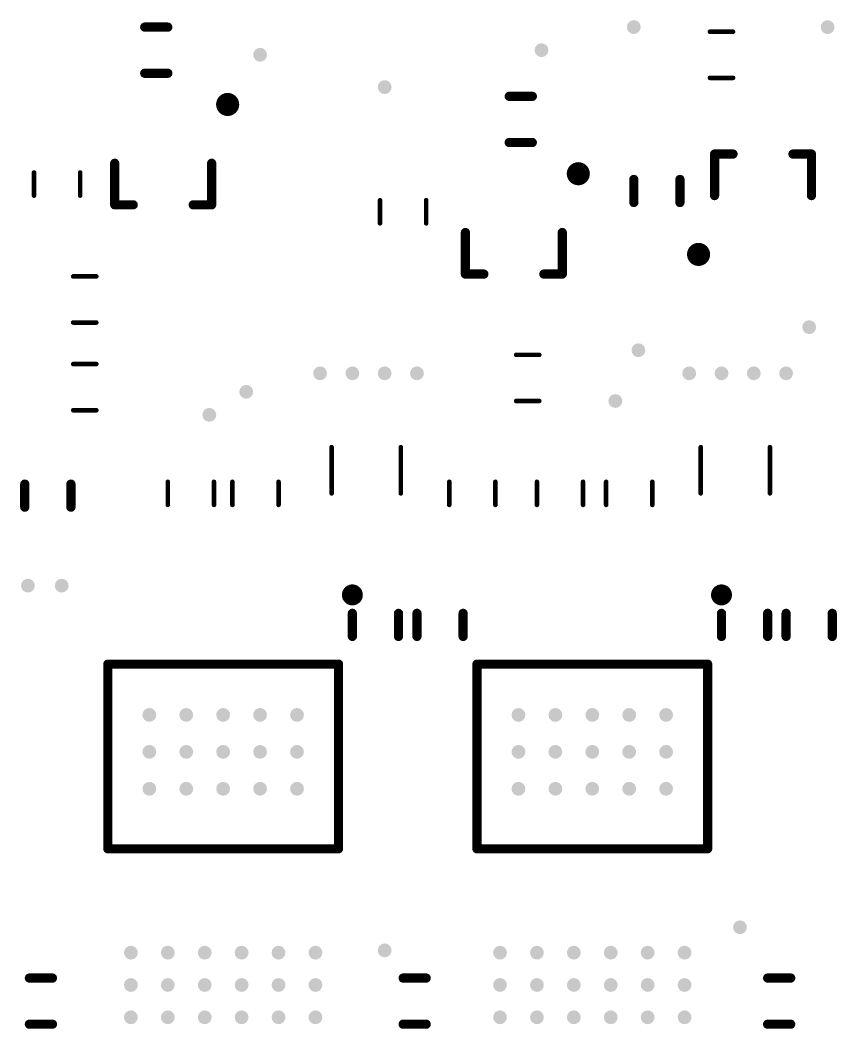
# Model space of a CAD drawing. Header units: inches. Extents: x 1 to 118, y 10 to 101.
# Drawn here: x 66.6 to 84.3, y 31.1 to 52.95 of the extents above; entities that cross this region are included whole.
import ezdxf

# ---------------------------------------------------------------- set-up
doc = ezdxf.new("R2010")
doc.units = ezdxf.units.IN
doc.layers.add('Top Overlay', color=2, linetype='Continuous')
doc.layers.add('Via Holes', color=16, linetype='Continuous')

# ---------------------------------------------------------------- blocks, each defined once
blk = doc.blocks.new('RESC2012X06N_4')
at = {"layer": 'Top Overlay'}
for points in [[(-0.5, 0.75, 0.1, 0.1, 0), (0.5, 0.75, 0.1, 0.1, 0)], [(-0.5, -0.75, 0.1, 0.1, 0), (0.5, -0.75, 0.1, 0.1, 0)]]:
    blk.add_lwpolyline(points, format="xyseb", dxfattribs=at)
for points in [[(-0.525, 0.75, 0.05, 0.05, 1), (-0.475, 0.75, 0.05, 0.05, 1)], [(0.475, 0.75, 0.05, 0.05, 1), (0.525, 0.75, 0.05, 0.05, 1)], [(-0.525, -0.75, 0.05, 0.05, 1), (-0.475, -0.75, 0.05, 0.05, 1)], [(0.475, -0.75, 0.05, 0.05, 1), (0.525, -0.75, 0.05, 0.05, 1)]]:
    blk.add_lwpolyline(points, format="xyseb", close=True, dxfattribs=at)
blk = doc.blocks.new('RESC2012X06N_5')
at = {"layer": 'Top Overlay'}
for points in [[(-0.5, 0.75, 0.1, 0.1, 0), (0.5, 0.75, 0.1, 0.1, 0)], [(-0.5, -0.75, 0.1, 0.1, 0), (0.5, -0.75, 0.1, 0.1, 0)]]:
    blk.add_lwpolyline(points, format="xyseb", dxfattribs=at)
for points in [[(-0.525, 0.75, 0.05, 0.05, 1), (-0.475, 0.75, 0.05, 0.05, 1)], [(0.475, 0.75, 0.05, 0.05, 1), (0.525, 0.75, 0.05, 0.05, 1)], [(-0.525, -0.75, 0.05, 0.05, 1), (-0.475, -0.75, 0.05, 0.05, 1)], [(0.475, -0.75, 0.05, 0.05, 1), (0.525, -0.75, 0.05, 0.05, 1)]]:
    blk.add_lwpolyline(points, format="xyseb", close=True, dxfattribs=at)
blk = doc.blocks.new('SOP65P600X115_15_24')
at = {"layer": 'Top Overlay'}
for points in [[(-3.4, 2.8, 0.254, 0.254, 1), (-3.6, 2.8, 0.254, 0.254, 1)], [(-3.664, 2.8, 0.127, 0.127, 1), (-3.537, 2.8, 0.127, 0.127, 1)], [(-3.464, 2.8, 0.127, 0.127, 1), (-3.337, 2.8, 0.127, 0.127, 1)], [(-2.05, 2.5, 0.1, 0.1, 1), (-1.95, 2.5, 0.1, 0.1, 1)], [(-2.05, 2.5, 0.1, 0.1, 1), (-1.95, 2.5, 0.1, 0.1, 1)], [(1.95, 2.5, 0.1, 0.1, 1), (2.05, 2.5, 0.1, 0.1, 1)], [(1.95, 2.5, 0.1, 0.1, 1), (2.05, 2.5, 0.1, 0.1, 1)], [(-2.05, -2.5, 0.1, 0.1, 1), (-1.95, -2.5, 0.1, 0.1, 1)], [(-2.05, -2.5, 0.1, 0.1, 1), (-1.95, -2.5, 0.1, 0.1, 1)], [(1.95, -2.5, 0.1, 0.1, 1), (2.05, -2.5, 0.1, 0.1, 1)], [(1.95, -2.5, 0.1, 0.1, 1), (2.05, -2.5, 0.1, 0.1, 1)]]:
    blk.add_lwpolyline(points, format="xyseb", close=True, dxfattribs=at)
for points in [[(-2, -2.5, 0.2, 0.2, 0), (-2, 2.5, 0.2, 0.2, 0)], [(2, 2.5, 0.2, 0.2, 0), (-2, 2.5, 0.2, 0.2, 0)], [(2, -2.5, 0.2, 0.2, 0), (2, 2.5, 0.2, 0.2, 0)], [(2, -2.5, 0.2, 0.2, 0), (-2, -2.5, 0.2, 0.2, 0)]]:
    blk.add_lwpolyline(points, format="xyseb", dxfattribs=at)
blk = doc.blocks.new('SOP65P600X115_15_25')
at = {"layer": 'Top Overlay'}
for points in [[(-3.4, 2.8, 0.254, 0.254, 1), (-3.6, 2.8, 0.254, 0.254, 1)], [(-3.664, 2.8, 0.127, 0.127, 1), (-3.537, 2.8, 0.127, 0.127, 1)], [(-3.464, 2.8, 0.127, 0.127, 1), (-3.337, 2.8, 0.127, 0.127, 1)], [(-2.05, 2.5, 0.1, 0.1, 1), (-1.95, 2.5, 0.1, 0.1, 1)], [(-2.05, 2.5, 0.1, 0.1, 1), (-1.95, 2.5, 0.1, 0.1, 1)], [(1.95, 2.5, 0.1, 0.1, 1), (2.05, 2.5, 0.1, 0.1, 1)], [(1.95, 2.5, 0.1, 0.1, 1), (2.05, 2.5, 0.1, 0.1, 1)], [(-2.05, -2.5, 0.1, 0.1, 1), (-1.95, -2.5, 0.1, 0.1, 1)], [(-2.05, -2.5, 0.1, 0.1, 1), (-1.95, -2.5, 0.1, 0.1, 1)], [(1.95, -2.5, 0.1, 0.1, 1), (2.05, -2.5, 0.1, 0.1, 1)], [(1.95, -2.5, 0.1, 0.1, 1), (2.05, -2.5, 0.1, 0.1, 1)]]:
    blk.add_lwpolyline(points, format="xyseb", close=True, dxfattribs=at)
for points in [[(-2, -2.5, 0.2, 0.2, 0), (-2, 2.5, 0.2, 0.2, 0)], [(2, 2.5, 0.2, 0.2, 0), (-2, 2.5, 0.2, 0.2, 0)], [(2, -2.5, 0.2, 0.2, 0), (2, 2.5, 0.2, 0.2, 0)], [(2, -2.5, 0.2, 0.2, 0), (-2, -2.5, 0.2, 0.2, 0)]]:
    blk.add_lwpolyline(points, format="xyseb", dxfattribs=at)
blk = doc.blocks.new('RESC1608X06M_82')
at = {"layer": 'Top Overlay'}
for points in [[(-0.25, 0.5, 0.1, 0.1, 0), (0.25, 0.5, 0.1, 0.1, 0)], [(-0.25, -0.5, 0.1, 0.1, 0), (0.25, -0.5, 0.1, 0.1, 0)]]:
    blk.add_lwpolyline(points, format="xyseb", dxfattribs=at)
for points in [[(-0.275, 0.5, 0.05, 0.05, 1), (-0.225, 0.5, 0.05, 0.05, 1)], [(0.225, 0.5, 0.05, 0.05, 1), (0.275, 0.5, 0.05, 0.05, 1)], [(-0.275, -0.5, 0.05, 0.05, 1), (-0.225, -0.5, 0.05, 0.05, 1)], [(0.225, -0.5, 0.05, 0.05, 1), (0.275, -0.5, 0.05, 0.05, 1)]]:
    blk.add_lwpolyline(points, format="xyseb", close=True, dxfattribs=at)
blk = doc.blocks.new('RESC1608X06M_158')
at = {"layer": 'Top Overlay'}
for points in [[(-0.25, 0.5, 0.1, 0.1, 0), (0.25, 0.5, 0.1, 0.1, 0)], [(-0.25, -0.5, 0.1, 0.1, 0), (0.25, -0.5, 0.1, 0.1, 0)]]:
    blk.add_lwpolyline(points, format="xyseb", dxfattribs=at)
for points in [[(-0.275, 0.5, 0.05, 0.05, 1), (-0.225, 0.5, 0.05, 0.05, 1)], [(0.225, 0.5, 0.05, 0.05, 1), (0.275, 0.5, 0.05, 0.05, 1)], [(-0.275, -0.5, 0.05, 0.05, 1), (-0.225, -0.5, 0.05, 0.05, 1)], [(0.225, -0.5, 0.05, 0.05, 1), (0.275, -0.5, 0.05, 0.05, 1)]]:
    blk.add_lwpolyline(points, format="xyseb", close=True, dxfattribs=at)
blk = doc.blocks.new('RESC1608X06M_159')
at = {"layer": 'Top Overlay'}
for points in [[(0.25, 0.5, 0.1, 0.1, 0), (-0.25, 0.5, 0.1, 0.1, 0)], [(0.25, -0.5, 0.1, 0.1, 0), (-0.25, -0.5, 0.1, 0.1, 0)]]:
    blk.add_lwpolyline(points, format="xyseb", dxfattribs=at)
for points in [[(-0.275, 0.5, 0.05, 0.05, 1), (-0.225, 0.5, 0.05, 0.05, 1)], [(0.225, 0.5, 0.05, 0.05, 1), (0.275, 0.5, 0.05, 0.05, 1)], [(-0.275, -0.5, 0.05, 0.05, 1), (-0.225, -0.5, 0.05, 0.05, 1)], [(0.225, -0.5, 0.05, 0.05, 1), (0.275, -0.5, 0.05, 0.05, 1)]]:
    blk.add_lwpolyline(points, format="xyseb", close=True, dxfattribs=at)
blk = doc.blocks.new('RESC1608X06M_160')
at = {"layer": 'Top Overlay'}
for points in [[(0.25, 0.5, 0.1, 0.1, 0), (-0.25, 0.5, 0.1, 0.1, 0)], [(0.25, -0.5, 0.1, 0.1, 0), (-0.25, -0.5, 0.1, 0.1, 0)]]:
    blk.add_lwpolyline(points, format="xyseb", dxfattribs=at)
for points in [[(-0.275, 0.5, 0.05, 0.05, 1), (-0.225, 0.5, 0.05, 0.05, 1)], [(0.225, 0.5, 0.05, 0.05, 1), (0.275, 0.5, 0.05, 0.05, 1)], [(-0.275, -0.5, 0.05, 0.05, 1), (-0.225, -0.5, 0.05, 0.05, 1)], [(0.225, -0.5, 0.05, 0.05, 1), (0.275, -0.5, 0.05, 0.05, 1)]]:
    blk.add_lwpolyline(points, format="xyseb", close=True, dxfattribs=at)
blk = doc.blocks.new('RESC1608X06M_161')
at = {"layer": 'Top Overlay'}
for points in [[(0.25, 0.5, 0.1, 0.1, 0), (-0.25, 0.5, 0.1, 0.1, 0)], [(0.25, -0.5, 0.1, 0.1, 0), (-0.25, -0.5, 0.1, 0.1, 0)]]:
    blk.add_lwpolyline(points, format="xyseb", dxfattribs=at)
for points in [[(-0.275, 0.5, 0.05, 0.05, 1), (-0.225, 0.5, 0.05, 0.05, 1)], [(0.225, 0.5, 0.05, 0.05, 1), (0.275, 0.5, 0.05, 0.05, 1)], [(-0.275, -0.5, 0.05, 0.05, 1), (-0.225, -0.5, 0.05, 0.05, 1)], [(0.225, -0.5, 0.05, 0.05, 1), (0.275, -0.5, 0.05, 0.05, 1)]]:
    blk.add_lwpolyline(points, format="xyseb", close=True, dxfattribs=at)
blk = doc.blocks.new('RESC1608X06M_162')
at = {"layer": 'Top Overlay'}
for points in [[(-0.25, 0.5, 0.1, 0.1, 0), (0.25, 0.5, 0.1, 0.1, 0)], [(-0.25, -0.5, 0.1, 0.1, 0), (0.25, -0.5, 0.1, 0.1, 0)]]:
    blk.add_lwpolyline(points, format="xyseb", dxfattribs=at)
for points in [[(-0.275, 0.5, 0.05, 0.05, 1), (-0.225, 0.5, 0.05, 0.05, 1)], [(0.225, 0.5, 0.05, 0.05, 1), (0.275, 0.5, 0.05, 0.05, 1)], [(-0.275, -0.5, 0.05, 0.05, 1), (-0.225, -0.5, 0.05, 0.05, 1)], [(0.225, -0.5, 0.05, 0.05, 1), (0.275, -0.5, 0.05, 0.05, 1)]]:
    blk.add_lwpolyline(points, format="xyseb", close=True, dxfattribs=at)
blk = doc.blocks.new('RESC1608X06M_163')
at = {"layer": 'Top Overlay'}
for points in [[(-0.25, 0.5, 0.1, 0.1, 0), (0.25, 0.5, 0.1, 0.1, 0)], [(-0.25, -0.5, 0.1, 0.1, 0), (0.25, -0.5, 0.1, 0.1, 0)]]:
    blk.add_lwpolyline(points, format="xyseb", dxfattribs=at)
for points in [[(-0.275, 0.5, 0.05, 0.05, 1), (-0.225, 0.5, 0.05, 0.05, 1)], [(0.225, 0.5, 0.05, 0.05, 1), (0.275, 0.5, 0.05, 0.05, 1)], [(-0.275, -0.5, 0.05, 0.05, 1), (-0.225, -0.5, 0.05, 0.05, 1)], [(0.225, -0.5, 0.05, 0.05, 1), (0.275, -0.5, 0.05, 0.05, 1)]]:
    blk.add_lwpolyline(points, format="xyseb", close=True, dxfattribs=at)
blk = doc.blocks.new('RESC1608X06M_164')
at = {"layer": 'Top Overlay'}
for points in [[(0.25, 0.5, 0.1, 0.1, 0), (-0.25, 0.5, 0.1, 0.1, 0)], [(0.25, -0.5, 0.1, 0.1, 0), (-0.25, -0.5, 0.1, 0.1, 0)]]:
    blk.add_lwpolyline(points, format="xyseb", dxfattribs=at)
for points in [[(-0.275, 0.5, 0.05, 0.05, 1), (-0.225, 0.5, 0.05, 0.05, 1)], [(0.225, 0.5, 0.05, 0.05, 1), (0.275, 0.5, 0.05, 0.05, 1)], [(-0.275, -0.5, 0.05, 0.05, 1), (-0.225, -0.5, 0.05, 0.05, 1)], [(0.225, -0.5, 0.05, 0.05, 1), (0.275, -0.5, 0.05, 0.05, 1)]]:
    blk.add_lwpolyline(points, format="xyseb", close=True, dxfattribs=at)
blk = doc.blocks.new('RESC1608X06M_165')
at = {"layer": 'Top Overlay'}
for points in [[(0.25, 0.5, 0.1, 0.1, 0), (-0.25, 0.5, 0.1, 0.1, 0)], [(0.25, -0.5, 0.1, 0.1, 0), (-0.25, -0.5, 0.1, 0.1, 0)]]:
    blk.add_lwpolyline(points, format="xyseb", dxfattribs=at)
for points in [[(-0.275, 0.5, 0.05, 0.05, 1), (-0.225, 0.5, 0.05, 0.05, 1)], [(0.225, 0.5, 0.05, 0.05, 1), (0.275, 0.5, 0.05, 0.05, 1)], [(-0.275, -0.5, 0.05, 0.05, 1), (-0.225, -0.5, 0.05, 0.05, 1)], [(0.225, -0.5, 0.05, 0.05, 1), (0.275, -0.5, 0.05, 0.05, 1)]]:
    blk.add_lwpolyline(points, format="xyseb", close=True, dxfattribs=at)
blk = doc.blocks.new('RESC1608X06M_166')
at = {"layer": 'Top Overlay'}
for points in [[(0.25, 0.5, 0.1, 0.1, 0), (-0.25, 0.5, 0.1, 0.1, 0)], [(0.25, -0.5, 0.1, 0.1, 0), (-0.25, -0.5, 0.1, 0.1, 0)]]:
    blk.add_lwpolyline(points, format="xyseb", dxfattribs=at)
for points in [[(-0.275, 0.5, 0.05, 0.05, 1), (-0.225, 0.5, 0.05, 0.05, 1)], [(0.225, 0.5, 0.05, 0.05, 1), (0.275, 0.5, 0.05, 0.05, 1)], [(-0.275, -0.5, 0.05, 0.05, 1), (-0.225, -0.5, 0.05, 0.05, 1)], [(0.225, -0.5, 0.05, 0.05, 1), (0.275, -0.5, 0.05, 0.05, 1)]]:
    blk.add_lwpolyline(points, format="xyseb", close=True, dxfattribs=at)
blk = doc.blocks.new('RESC1608X06M_167')
at = {"layer": 'Top Overlay'}
for points in [[(-0.25, 0.5, 0.1, 0.1, 0), (0.25, 0.5, 0.1, 0.1, 0)], [(-0.25, -0.5, 0.1, 0.1, 0), (0.25, -0.5, 0.1, 0.1, 0)]]:
    blk.add_lwpolyline(points, format="xyseb", dxfattribs=at)
for points in [[(-0.275, 0.5, 0.05, 0.05, 1), (-0.225, 0.5, 0.05, 0.05, 1)], [(0.225, 0.5, 0.05, 0.05, 1), (0.275, 0.5, 0.05, 0.05, 1)], [(-0.275, -0.5, 0.05, 0.05, 1), (-0.225, -0.5, 0.05, 0.05, 1)], [(0.225, -0.5, 0.05, 0.05, 1), (0.275, -0.5, 0.05, 0.05, 1)]]:
    blk.add_lwpolyline(points, format="xyseb", close=True, dxfattribs=at)
blk = doc.blocks.new('SOT65P210X100_3N___AC_229')
at = {"layer": 'Top Overlay'}
for points in [[(-1.399, 1.397, 0.25, 0.25, 1), (-1.649, 1.397, 0.25, 0.25, 1)], [(-1.712, 1.397, 0.125, 0.125, 1), (-1.587, 1.397, 0.125, 0.125, 1)], [(-1.461, 1.397, 0.125, 0.125, 1), (-1.336, 1.397, 0.125, 0.125, 1)], [(-0.3, 1.05, 0.1, 0.1, 1), (-0.2, 1.05, 0.1, 0.1, 1)], [(0.6, 1.05, 0.1, 0.1, 1), (0.7, 1.05, 0.1, 0.1, 1)], [(0.6, 1.05, 0.1, 0.1, 1), (0.7, 1.05, 0.1, 0.1, 1)], [(0.6, 0.65, 0.1, 0.1, 1), (0.7, 0.65, 0.1, 0.1, 1)], [(0.6, -0.65, 0.1, 0.1, 1), (0.7, -0.65, 0.1, 0.1, 1)], [(-0.3, -1.05, 0.1, 0.1, 1), (-0.2, -1.05, 0.1, 0.1, 1)], [(0.6, -1.05, 0.1, 0.1, 1), (0.7, -1.05, 0.1, 0.1, 1)], [(0.6, -1.05, 0.1, 0.1, 1), (0.7, -1.05, 0.1, 0.1, 1)]]:
    blk.add_lwpolyline(points, format="xyseb", close=True, dxfattribs=at)
for points in [[(-0.25, 1.05, 0.2, 0.2, 0), (0.65, 1.05, 0.2, 0.2, 0)], [(0.65, 1.05, 0.2, 0.2, 0), (0.65, 0.65, 0.2, 0.2, 0)], [(0.65, -0.65, 0.2, 0.2, 0), (0.65, -1.05, 0.2, 0.2, 0)], [(-0.25, -1.05, 0.2, 0.2, 0), (0.65, -1.05, 0.2, 0.2, 0)]]:
    blk.add_lwpolyline(points, format="xyseb", dxfattribs=at)
blk = doc.blocks.new('SOT65P210X100_3N___AC_232')
at = {"layer": 'Top Overlay'}
for points in [[(-1.399, 1.397, 0.25, 0.25, 1), (-1.649, 1.397, 0.25, 0.25, 1)], [(-1.712, 1.397, 0.125, 0.125, 1), (-1.587, 1.397, 0.125, 0.125, 1)], [(-1.461, 1.397, 0.125, 0.125, 1), (-1.336, 1.397, 0.125, 0.125, 1)], [(-0.3, 1.05, 0.1, 0.1, 1), (-0.2, 1.05, 0.1, 0.1, 1)], [(0.6, 1.05, 0.1, 0.1, 1), (0.7, 1.05, 0.1, 0.1, 1)], [(0.6, 1.05, 0.1, 0.1, 1), (0.7, 1.05, 0.1, 0.1, 1)], [(0.6, 0.65, 0.1, 0.1, 1), (0.7, 0.65, 0.1, 0.1, 1)], [(0.6, -0.65, 0.1, 0.1, 1), (0.7, -0.65, 0.1, 0.1, 1)], [(-0.3, -1.05, 0.1, 0.1, 1), (-0.2, -1.05, 0.1, 0.1, 1)], [(0.6, -1.05, 0.1, 0.1, 1), (0.7, -1.05, 0.1, 0.1, 1)], [(0.6, -1.05, 0.1, 0.1, 1), (0.7, -1.05, 0.1, 0.1, 1)]]:
    blk.add_lwpolyline(points, format="xyseb", close=True, dxfattribs=at)
for points in [[(0.65, 1.05, 0.2, 0.2, 0), (-0.25, 1.05, 0.2, 0.2, 0)], [(0.65, 0.65, 0.2, 0.2, 0), (0.65, 1.05, 0.2, 0.2, 0)], [(0.65, -1.05, 0.2, 0.2, 0), (0.65, -0.65, 0.2, 0.2, 0)], [(0.65, -1.05, 0.2, 0.2, 0), (-0.25, -1.05, 0.2, 0.2, 0)]]:
    blk.add_lwpolyline(points, format="xyseb", dxfattribs=at)
blk = doc.blocks.new('SOT65P210X100_3N___AC_233')
at = {"layer": 'Top Overlay'}
for points in [[(-1.399, 1.397, 0.25, 0.25, 1), (-1.649, 1.397, 0.25, 0.25, 1)], [(-1.712, 1.397, 0.125, 0.125, 1), (-1.587, 1.397, 0.125, 0.125, 1)], [(-1.461, 1.397, 0.125, 0.125, 1), (-1.336, 1.397, 0.125, 0.125, 1)], [(-0.3, 1.05, 0.1, 0.1, 1), (-0.2, 1.05, 0.1, 0.1, 1)], [(0.6, 1.05, 0.1, 0.1, 1), (0.7, 1.05, 0.1, 0.1, 1)], [(0.6, 1.05, 0.1, 0.1, 1), (0.7, 1.05, 0.1, 0.1, 1)], [(0.6, 0.65, 0.1, 0.1, 1), (0.7, 0.65, 0.1, 0.1, 1)], [(0.6, -0.65, 0.1, 0.1, 1), (0.7, -0.65, 0.1, 0.1, 1)], [(-0.3, -1.05, 0.1, 0.1, 1), (-0.2, -1.05, 0.1, 0.1, 1)], [(0.6, -1.05, 0.1, 0.1, 1), (0.7, -1.05, 0.1, 0.1, 1)], [(0.6, -1.05, 0.1, 0.1, 1), (0.7, -1.05, 0.1, 0.1, 1)]]:
    blk.add_lwpolyline(points, format="xyseb", close=True, dxfattribs=at)
for points in [[(0.65, 1.05, 0.2, 0.2, 0), (-0.25, 1.05, 0.2, 0.2, 0)], [(0.65, 0.65, 0.2, 0.2, 0), (0.65, 1.05, 0.2, 0.2, 0)], [(0.65, -1.05, 0.2, 0.2, 0), (0.65, -0.65, 0.2, 0.2, 0)], [(0.65, -1.05, 0.2, 0.2, 0), (-0.25, -1.05, 0.2, 0.2, 0)]]:
    blk.add_lwpolyline(points, format="xyseb", dxfattribs=at)
blk = doc.blocks.new('CAPC1608X09M_244')
at = {"layer": 'Top Overlay'}
for points in [[(0.3, 0.5, 0.2, 0.2, 0), (-0.2, 0.5, 0.2, 0.2, 0)], [(0.3, -0.5, 0.2, 0.2, 0), (-0.2, -0.5, 0.2, 0.2, 0)]]:
    blk.add_lwpolyline(points, format="xyseb", dxfattribs=at)
for points in [[(-0.25, 0.5, 0.1, 0.1, 1), (-0.15, 0.5, 0.1, 0.1, 1)], [(0.25, 0.5, 0.1, 0.1, 1), (0.35, 0.5, 0.1, 0.1, 1)], [(-0.25, -0.5, 0.1, 0.1, 1), (-0.15, -0.5, 0.1, 0.1, 1)], [(0.25, -0.5, 0.1, 0.1, 1), (0.35, -0.5, 0.1, 0.1, 1)]]:
    blk.add_lwpolyline(points, format="xyseb", close=True, dxfattribs=at)
blk = doc.blocks.new('CAPC1608X09M_245')
at = {"layer": 'Top Overlay'}
for points in [[(0.3, 0.5, 0.2, 0.2, 0), (-0.2, 0.5, 0.2, 0.2, 0)], [(0.3, -0.5, 0.2, 0.2, 0), (-0.2, -0.5, 0.2, 0.2, 0)]]:
    blk.add_lwpolyline(points, format="xyseb", dxfattribs=at)
for points in [[(-0.25, 0.5, 0.1, 0.1, 1), (-0.15, 0.5, 0.1, 0.1, 1)], [(0.25, 0.5, 0.1, 0.1, 1), (0.35, 0.5, 0.1, 0.1, 1)], [(-0.25, -0.5, 0.1, 0.1, 1), (-0.15, -0.5, 0.1, 0.1, 1)], [(0.25, -0.5, 0.1, 0.1, 1), (0.35, -0.5, 0.1, 0.1, 1)]]:
    blk.add_lwpolyline(points, format="xyseb", close=True, dxfattribs=at)
blk = doc.blocks.new('CAPC1608X09M_254')
at = {"layer": 'Top Overlay'}
for points in [[(-0.2, 0.5, 0.2, 0.2, 0), (0.3, 0.5, 0.2, 0.2, 0)], [(-0.2, -0.5, 0.2, 0.2, 0), (0.3, -0.5, 0.2, 0.2, 0)]]:
    blk.add_lwpolyline(points, format="xyseb", dxfattribs=at)
for points in [[(-0.25, 0.5, 0.1, 0.1, 1), (-0.15, 0.5, 0.1, 0.1, 1)], [(0.25, 0.5, 0.1, 0.1, 1), (0.35, 0.5, 0.1, 0.1, 1)], [(-0.25, -0.5, 0.1, 0.1, 1), (-0.15, -0.5, 0.1, 0.1, 1)], [(0.25, -0.5, 0.1, 0.1, 1), (0.35, -0.5, 0.1, 0.1, 1)]]:
    blk.add_lwpolyline(points, format="xyseb", close=True, dxfattribs=at)
blk = doc.blocks.new('CAPC1608X09M_270')
at = {"layer": 'Top Overlay'}
for points in [[(-0.2, 0.5, 0.2, 0.2, 0), (0.3, 0.5, 0.2, 0.2, 0)], [(-0.2, -0.5, 0.2, 0.2, 0), (0.3, -0.5, 0.2, 0.2, 0)]]:
    blk.add_lwpolyline(points, format="xyseb", dxfattribs=at)
for points in [[(-0.25, 0.5, 0.1, 0.1, 1), (-0.15, 0.5, 0.1, 0.1, 1)], [(0.25, 0.5, 0.1, 0.1, 1), (0.35, 0.5, 0.1, 0.1, 1)], [(-0.25, -0.5, 0.1, 0.1, 1), (-0.15, -0.5, 0.1, 0.1, 1)], [(0.25, -0.5, 0.1, 0.1, 1), (0.35, -0.5, 0.1, 0.1, 1)]]:
    blk.add_lwpolyline(points, format="xyseb", close=True, dxfattribs=at)
blk = doc.blocks.new('CAPC1608X09M_271')
at = {"layer": 'Top Overlay'}
for points in [[(0.3, 0.5, 0.2, 0.2, 0), (-0.2, 0.5, 0.2, 0.2, 0)], [(0.3, -0.5, 0.2, 0.2, 0), (-0.2, -0.5, 0.2, 0.2, 0)]]:
    blk.add_lwpolyline(points, format="xyseb", dxfattribs=at)
for points in [[(-0.25, 0.5, 0.1, 0.1, 1), (-0.15, 0.5, 0.1, 0.1, 1)], [(0.25, 0.5, 0.1, 0.1, 1), (0.35, 0.5, 0.1, 0.1, 1)], [(-0.25, -0.5, 0.1, 0.1, 1), (-0.15, -0.5, 0.1, 0.1, 1)], [(0.25, -0.5, 0.1, 0.1, 1), (0.35, -0.5, 0.1, 0.1, 1)]]:
    blk.add_lwpolyline(points, format="xyseb", close=True, dxfattribs=at)
blk = doc.blocks.new('CAPC1608X09M_272')
at = {"layer": 'Top Overlay'}
for points in [[(-0.2, 0.5, 0.2, 0.2, 0), (0.3, 0.5, 0.2, 0.2, 0)], [(-0.2, -0.5, 0.2, 0.2, 0), (0.3, -0.5, 0.2, 0.2, 0)]]:
    blk.add_lwpolyline(points, format="xyseb", dxfattribs=at)
for points in [[(-0.25, 0.5, 0.1, 0.1, 1), (-0.15, 0.5, 0.1, 0.1, 1)], [(0.25, 0.5, 0.1, 0.1, 1), (0.35, 0.5, 0.1, 0.1, 1)], [(-0.25, -0.5, 0.1, 0.1, 1), (-0.15, -0.5, 0.1, 0.1, 1)], [(0.25, -0.5, 0.1, 0.1, 1), (0.35, -0.5, 0.1, 0.1, 1)]]:
    blk.add_lwpolyline(points, format="xyseb", close=True, dxfattribs=at)
blk = doc.blocks.new('CAPC1608X09M_273')
at = {"layer": 'Top Overlay'}
for points in [[(-0.2, 0.5, 0.2, 0.2, 0), (0.3, 0.5, 0.2, 0.2, 0)], [(-0.2, -0.5, 0.2, 0.2, 0), (0.3, -0.5, 0.2, 0.2, 0)]]:
    blk.add_lwpolyline(points, format="xyseb", dxfattribs=at)
for points in [[(-0.25, 0.5, 0.1, 0.1, 1), (-0.15, 0.5, 0.1, 0.1, 1)], [(0.25, 0.5, 0.1, 0.1, 1), (0.35, 0.5, 0.1, 0.1, 1)], [(-0.25, -0.5, 0.1, 0.1, 1), (-0.15, -0.5, 0.1, 0.1, 1)], [(0.25, -0.5, 0.1, 0.1, 1), (0.35, -0.5, 0.1, 0.1, 1)]]:
    blk.add_lwpolyline(points, format="xyseb", close=True, dxfattribs=at)
blk = doc.blocks.new('CAPC1608X09M_274')
at = {"layer": 'Top Overlay'}
for points in [[(-0.2, 0.5, 0.2, 0.2, 0), (0.3, 0.5, 0.2, 0.2, 0)], [(-0.2, -0.5, 0.2, 0.2, 0), (0.3, -0.5, 0.2, 0.2, 0)]]:
    blk.add_lwpolyline(points, format="xyseb", dxfattribs=at)
for points in [[(-0.25, 0.5, 0.1, 0.1, 1), (-0.15, 0.5, 0.1, 0.1, 1)], [(0.25, 0.5, 0.1, 0.1, 1), (0.35, 0.5, 0.1, 0.1, 1)], [(-0.25, -0.5, 0.1, 0.1, 1), (-0.15, -0.5, 0.1, 0.1, 1)], [(0.25, -0.5, 0.1, 0.1, 1), (0.35, -0.5, 0.1, 0.1, 1)]]:
    blk.add_lwpolyline(points, format="xyseb", close=True, dxfattribs=at)
blk = doc.blocks.new('CAPC1608X09M_275')
at = {"layer": 'Top Overlay'}
for points in [[(0.3, 0.5, 0.2, 0.2, 0), (-0.2, 0.5, 0.2, 0.2, 0)], [(0.3, -0.5, 0.2, 0.2, 0), (-0.2, -0.5, 0.2, 0.2, 0)]]:
    blk.add_lwpolyline(points, format="xyseb", dxfattribs=at)
for points in [[(-0.25, 0.5, 0.1, 0.1, 1), (-0.15, 0.5, 0.1, 0.1, 1)], [(0.25, 0.5, 0.1, 0.1, 1), (0.35, 0.5, 0.1, 0.1, 1)], [(-0.25, -0.5, 0.1, 0.1, 1), (-0.15, -0.5, 0.1, 0.1, 1)], [(0.25, -0.5, 0.1, 0.1, 1), (0.35, -0.5, 0.1, 0.1, 1)]]:
    blk.add_lwpolyline(points, format="xyseb", close=True, dxfattribs=at)
blk = doc.blocks.new('CAPC1608X09M_276')
at = {"layer": 'Top Overlay'}
for points in [[(-0.2, 0.5, 0.2, 0.2, 0), (0.3, 0.5, 0.2, 0.2, 0)], [(-0.2, -0.5, 0.2, 0.2, 0), (0.3, -0.5, 0.2, 0.2, 0)]]:
    blk.add_lwpolyline(points, format="xyseb", dxfattribs=at)
for points in [[(-0.25, 0.5, 0.1, 0.1, 1), (-0.15, 0.5, 0.1, 0.1, 1)], [(0.25, 0.5, 0.1, 0.1, 1), (0.35, 0.5, 0.1, 0.1, 1)], [(-0.25, -0.5, 0.1, 0.1, 1), (-0.15, -0.5, 0.1, 0.1, 1)], [(0.25, -0.5, 0.1, 0.1, 1), (0.35, -0.5, 0.1, 0.1, 1)]]:
    blk.add_lwpolyline(points, format="xyseb", close=True, dxfattribs=at)
blk = doc.blocks.new('CAPC1608X09M_277')
at = {"layer": 'Top Overlay'}
for points in [[(-0.2, 0.5, 0.2, 0.2, 0), (0.3, 0.5, 0.2, 0.2, 0)], [(-0.2, -0.5, 0.2, 0.2, 0), (0.3, -0.5, 0.2, 0.2, 0)]]:
    blk.add_lwpolyline(points, format="xyseb", dxfattribs=at)
for points in [[(-0.25, 0.5, 0.1, 0.1, 1), (-0.15, 0.5, 0.1, 0.1, 1)], [(0.25, 0.5, 0.1, 0.1, 1), (0.35, 0.5, 0.1, 0.1, 1)], [(-0.25, -0.5, 0.1, 0.1, 1), (-0.15, -0.5, 0.1, 0.1, 1)], [(0.25, -0.5, 0.1, 0.1, 1), (0.35, -0.5, 0.1, 0.1, 1)]]:
    blk.add_lwpolyline(points, format="xyseb", close=True, dxfattribs=at)

msp = doc.modelspace()

# ---------------------------------------------------------------- hatches: boundary and pattern name
at = {"layer": 'Via Holes'}
h = msp.add_hatch(color=7, dxfattribs=at)
edge = h.paths.add_edge_path()
edge.add_arc((79.9, 52.8), 0.15, 0, 360)
h = msp.add_hatch(color=7, dxfattribs=at)
edge = h.paths.add_edge_path()
edge.add_arc((84.1, 52.8), 0.15, 0, 360)
h = msp.add_hatch(color=7, dxfattribs=at)
edge = h.paths.add_edge_path()
edge.add_arc((77.9, 52.3), 0.15, 0, 360)
h = msp.add_hatch(color=7, dxfattribs=at)
edge = h.paths.add_edge_path()
edge.add_arc((71.8, 52.2), 0.15, 0, 360)
h = msp.add_hatch(color=7, dxfattribs=at)
edge = h.paths.add_edge_path()
edge.add_arc((74.5, 51.5), 0.15, 0, 360)
h = msp.add_hatch(color=7, dxfattribs=at)
edge = h.paths.add_edge_path()
edge.add_arc((83.7, 46.3), 0.15, 0, 360)
h = msp.add_hatch(color=7, dxfattribs=at)
edge = h.paths.add_edge_path()
edge.add_arc((80, 45.8), 0.15, 0, 360)
h = msp.add_hatch(color=7, dxfattribs=at)
edge = h.paths.add_edge_path()
edge.add_arc((73.1, 45.3), 0.15, 0, 360)
h = msp.add_hatch(color=7, dxfattribs=at)
edge = h.paths.add_edge_path()
edge.add_arc((73.8, 45.3), 0.15, 0, 360)
h = msp.add_hatch(color=7, dxfattribs=at)
edge = h.paths.add_edge_path()
edge.add_arc((74.5, 45.3), 0.15, 0, 360)
h = msp.add_hatch(color=7, dxfattribs=at)
edge = h.paths.add_edge_path()
edge.add_arc((75.2, 45.3), 0.15, 0, 360)
h = msp.add_hatch(color=7, dxfattribs=at)
edge = h.paths.add_edge_path()
edge.add_arc((81.1, 45.3), 0.15, 0, 360)
h = msp.add_hatch(color=7, dxfattribs=at)
edge = h.paths.add_edge_path()
edge.add_arc((81.8, 45.3), 0.15, 0, 360)
h = msp.add_hatch(color=7, dxfattribs=at)
edge = h.paths.add_edge_path()
edge.add_arc((82.5, 45.3), 0.15, 0, 360)
h = msp.add_hatch(color=7, dxfattribs=at)
edge = h.paths.add_edge_path()
edge.add_arc((83.2, 45.3), 0.15, 0, 360)
h = msp.add_hatch(color=7, dxfattribs=at)
edge = h.paths.add_edge_path()
edge.add_arc((71.5, 44.9), 0.15, 0, 360)
h = msp.add_hatch(color=7, dxfattribs=at)
edge = h.paths.add_edge_path()
edge.add_arc((79.5, 44.7), 0.15, 0, 360)
h = msp.add_hatch(color=7, dxfattribs=at)
edge = h.paths.add_edge_path()
edge.add_arc((70.7, 44.4), 0.15, 0, 360)
h = msp.add_hatch(color=7, dxfattribs=at)
edge = h.paths.add_edge_path()
edge.add_arc((66.769, 40.7), 0.15, 0, 360)
h = msp.add_hatch(color=7, dxfattribs=at)
edge = h.paths.add_edge_path()
edge.add_arc((67.5, 40.7), 0.15, 0, 360)
h = msp.add_hatch(color=7, dxfattribs=at)
edge = h.paths.add_edge_path()
edge.add_arc((69.4, 37.9), 0.15, 0, 360)
h = msp.add_hatch(color=7, dxfattribs=at)
edge = h.paths.add_edge_path()
edge.add_arc((70.2, 37.9), 0.15, 0, 360)
h = msp.add_hatch(color=7, dxfattribs=at)
edge = h.paths.add_edge_path()
edge.add_arc((71, 37.9), 0.15, 0, 360)
h = msp.add_hatch(color=7, dxfattribs=at)
edge = h.paths.add_edge_path()
edge.add_arc((71.8, 37.9), 0.15, 0, 360)
h = msp.add_hatch(color=7, dxfattribs=at)
edge = h.paths.add_edge_path()
edge.add_arc((72.6, 37.9), 0.15, 0, 360)
h = msp.add_hatch(color=7, dxfattribs=at)
edge = h.paths.add_edge_path()
edge.add_arc((77.4, 37.9), 0.15, 0, 360)
h = msp.add_hatch(color=7, dxfattribs=at)
edge = h.paths.add_edge_path()
edge.add_arc((78.2, 37.9), 0.15, 0, 360)
h = msp.add_hatch(color=7, dxfattribs=at)
edge = h.paths.add_edge_path()
edge.add_arc((79, 37.9), 0.15, 0, 360)
h = msp.add_hatch(color=7, dxfattribs=at)
edge = h.paths.add_edge_path()
edge.add_arc((79.8, 37.9), 0.15, 0, 360)
h = msp.add_hatch(color=7, dxfattribs=at)
edge = h.paths.add_edge_path()
edge.add_arc((80.6, 37.9), 0.15, 0, 360)
h = msp.add_hatch(color=7, dxfattribs=at)
edge = h.paths.add_edge_path()
edge.add_arc((69.4, 37.1), 0.15, 0, 360)
h = msp.add_hatch(color=7, dxfattribs=at)
edge = h.paths.add_edge_path()
edge.add_arc((70.2, 37.1), 0.15, 0, 360)
h = msp.add_hatch(color=7, dxfattribs=at)
edge = h.paths.add_edge_path()
edge.add_arc((71, 37.1), 0.15, 0, 360)
h = msp.add_hatch(color=7, dxfattribs=at)
edge = h.paths.add_edge_path()
edge.add_arc((71.8, 37.1), 0.15, 0, 360)
h = msp.add_hatch(color=7, dxfattribs=at)
edge = h.paths.add_edge_path()
edge.add_arc((72.6, 37.1), 0.15, 0, 360)
h = msp.add_hatch(color=7, dxfattribs=at)
edge = h.paths.add_edge_path()
edge.add_arc((77.4, 37.1), 0.15, 0, 360)
h = msp.add_hatch(color=7, dxfattribs=at)
edge = h.paths.add_edge_path()
edge.add_arc((78.2, 37.1), 0.15, 0, 360)
h = msp.add_hatch(color=7, dxfattribs=at)
edge = h.paths.add_edge_path()
edge.add_arc((79, 37.1), 0.15, 0, 360)
h = msp.add_hatch(color=7, dxfattribs=at)
edge = h.paths.add_edge_path()
edge.add_arc((79.8, 37.1), 0.15, 0, 360)
h = msp.add_hatch(color=7, dxfattribs=at)
edge = h.paths.add_edge_path()
edge.add_arc((80.6, 37.1), 0.15, 0, 360)
h = msp.add_hatch(color=7, dxfattribs=at)
edge = h.paths.add_edge_path()
edge.add_arc((69.4, 36.3), 0.15, 0, 360)
h = msp.add_hatch(color=7, dxfattribs=at)
edge = h.paths.add_edge_path()
edge.add_arc((70.2, 36.3), 0.15, 0, 360)
h = msp.add_hatch(color=7, dxfattribs=at)
edge = h.paths.add_edge_path()
edge.add_arc((71, 36.3), 0.15, 0, 360)
h = msp.add_hatch(color=7, dxfattribs=at)
edge = h.paths.add_edge_path()
edge.add_arc((71.8, 36.3), 0.15, 0, 360)
h = msp.add_hatch(color=7, dxfattribs=at)
edge = h.paths.add_edge_path()
edge.add_arc((72.6, 36.3), 0.15, 0, 360)
h = msp.add_hatch(color=7, dxfattribs=at)
edge = h.paths.add_edge_path()
edge.add_arc((77.4, 36.3), 0.15, 0, 360)
h = msp.add_hatch(color=7, dxfattribs=at)
edge = h.paths.add_edge_path()
edge.add_arc((78.2, 36.3), 0.15, 0, 360)
h = msp.add_hatch(color=7, dxfattribs=at)
edge = h.paths.add_edge_path()
edge.add_arc((79, 36.3), 0.15, 0, 360)
h = msp.add_hatch(color=7, dxfattribs=at)
edge = h.paths.add_edge_path()
edge.add_arc((79.8, 36.3), 0.15, 0, 360)
h = msp.add_hatch(color=7, dxfattribs=at)
edge = h.paths.add_edge_path()
edge.add_arc((80.6, 36.3), 0.15, 0, 360)
h = msp.add_hatch(color=7, dxfattribs=at)
edge = h.paths.add_edge_path()
edge.add_arc((82.2, 33.3), 0.15, 0, 360)
h = msp.add_hatch(color=7, dxfattribs=at)
edge = h.paths.add_edge_path()
edge.add_arc((69, 32.75), 0.15, 0, 360)
h = msp.add_hatch(color=7, dxfattribs=at)
edge = h.paths.add_edge_path()
edge.add_arc((69.8, 32.75), 0.15, 0, 360)
h = msp.add_hatch(color=7, dxfattribs=at)
edge = h.paths.add_edge_path()
edge.add_arc((70.6, 32.75), 0.15, 0, 360)
h = msp.add_hatch(color=7, dxfattribs=at)
edge = h.paths.add_edge_path()
edge.add_arc((71.4, 32.75), 0.15, 0, 360)
h = msp.add_hatch(color=7, dxfattribs=at)
edge = h.paths.add_edge_path()
edge.add_arc((72.2, 32.75), 0.15, 0, 360)
h = msp.add_hatch(color=7, dxfattribs=at)
edge = h.paths.add_edge_path()
edge.add_arc((73, 32.75), 0.15, 0, 360)
h = msp.add_hatch(color=7, dxfattribs=at)
edge = h.paths.add_edge_path()
edge.add_arc((74.5, 32.8), 0.15, 0, 360)
h = msp.add_hatch(color=7, dxfattribs=at)
edge = h.paths.add_edge_path()
edge.add_arc((77, 32.75), 0.15, 0, 360)
h = msp.add_hatch(color=7, dxfattribs=at)
edge = h.paths.add_edge_path()
edge.add_arc((77.8, 32.75), 0.15, 0, 360)
h = msp.add_hatch(color=7, dxfattribs=at)
edge = h.paths.add_edge_path()
edge.add_arc((78.6, 32.75), 0.15, 0, 360)
h = msp.add_hatch(color=7, dxfattribs=at)
edge = h.paths.add_edge_path()
edge.add_arc((79.4, 32.75), 0.15, 0, 360)
h = msp.add_hatch(color=7, dxfattribs=at)
edge = h.paths.add_edge_path()
edge.add_arc((80.2, 32.75), 0.15, 0, 360)
h = msp.add_hatch(color=7, dxfattribs=at)
edge = h.paths.add_edge_path()
edge.add_arc((81, 32.75), 0.15, 0, 360)
h = msp.add_hatch(color=7, dxfattribs=at)
edge = h.paths.add_edge_path()
edge.add_arc((69, 32.05), 0.15, 0, 360)
h = msp.add_hatch(color=7, dxfattribs=at)
edge = h.paths.add_edge_path()
edge.add_arc((69.8, 32.05), 0.15, 0, 360)
h = msp.add_hatch(color=7, dxfattribs=at)
edge = h.paths.add_edge_path()
edge.add_arc((70.6, 32.05), 0.15, 0, 360)
h = msp.add_hatch(color=7, dxfattribs=at)
edge = h.paths.add_edge_path()
edge.add_arc((71.4, 32.05), 0.15, 0, 360)
h = msp.add_hatch(color=7, dxfattribs=at)
edge = h.paths.add_edge_path()
edge.add_arc((72.2, 32.05), 0.15, 0, 360)
h = msp.add_hatch(color=7, dxfattribs=at)
edge = h.paths.add_edge_path()
edge.add_arc((73, 32.05), 0.15, 0, 360)
h = msp.add_hatch(color=7, dxfattribs=at)
edge = h.paths.add_edge_path()
edge.add_arc((77, 32.05), 0.15, 0, 360)
h = msp.add_hatch(color=7, dxfattribs=at)
edge = h.paths.add_edge_path()
edge.add_arc((77.8, 32.05), 0.15, 0, 360)
h = msp.add_hatch(color=7, dxfattribs=at)
edge = h.paths.add_edge_path()
edge.add_arc((78.6, 32.05), 0.15, 0, 360)
h = msp.add_hatch(color=7, dxfattribs=at)
edge = h.paths.add_edge_path()
edge.add_arc((79.4, 32.05), 0.15, 0, 360)
h = msp.add_hatch(color=7, dxfattribs=at)
edge = h.paths.add_edge_path()
edge.add_arc((80.2, 32.05), 0.15, 0, 360)
h = msp.add_hatch(color=7, dxfattribs=at)
edge = h.paths.add_edge_path()
edge.add_arc((81, 32.05), 0.15, 0, 360)
h = msp.add_hatch(color=7, dxfattribs=at)
edge = h.paths.add_edge_path()
edge.add_arc((69, 31.35), 0.15, 0, 360)
h = msp.add_hatch(color=7, dxfattribs=at)
edge = h.paths.add_edge_path()
edge.add_arc((69.8, 31.35), 0.15, 0, 360)
h = msp.add_hatch(color=7, dxfattribs=at)
edge = h.paths.add_edge_path()
edge.add_arc((70.6, 31.35), 0.15, 0, 360)
h = msp.add_hatch(color=7, dxfattribs=at)
edge = h.paths.add_edge_path()
edge.add_arc((71.4, 31.35), 0.15, 0, 360)
h = msp.add_hatch(color=7, dxfattribs=at)
edge = h.paths.add_edge_path()
edge.add_arc((72.2, 31.35), 0.15, 0, 360)
h = msp.add_hatch(color=7, dxfattribs=at)
edge = h.paths.add_edge_path()
edge.add_arc((73, 31.35), 0.15, 0, 360)
h = msp.add_hatch(color=7, dxfattribs=at)
edge = h.paths.add_edge_path()
edge.add_arc((77, 31.35), 0.15, 0, 360)
h = msp.add_hatch(color=7, dxfattribs=at)
edge = h.paths.add_edge_path()
edge.add_arc((77.8, 31.35), 0.15, 0, 360)
h = msp.add_hatch(color=7, dxfattribs=at)
edge = h.paths.add_edge_path()
edge.add_arc((78.6, 31.35), 0.15, 0, 360)
h = msp.add_hatch(color=7, dxfattribs=at)
edge = h.paths.add_edge_path()
edge.add_arc((79.4, 31.35), 0.15, 0, 360)
h = msp.add_hatch(color=7, dxfattribs=at)
edge = h.paths.add_edge_path()
edge.add_arc((80.2, 31.35), 0.15, 0, 360)
h = msp.add_hatch(color=7, dxfattribs=at)
edge = h.paths.add_edge_path()
edge.add_arc((81, 31.35), 0.15, 0, 360)

# ---------------------------------------------------------------- block references
for name, p in [('CAPC1608X09M_274', (69.5, 52.3)), ('RESC1608X06M_82', (81.8, 52.2)), ('CAPC1608X09M_270', (77.4, 50.8)), ('RESC1608X06M_163', (68, 45))]:
    msp.add_blockref(name, p)
for name, p, rotation in [('SOT65P210X100_3N___AC_233', (69.7, 49.6), 270), ('SOT65P210X100_3N___AC_229', (82.7, 49.4), 90), ('SOT65P210X100_3N___AC_232', (77.3, 48.1), 270), ('RESC1608X06M_165', (67.4, 49.4), 270), ('CAPC1608X09M_244', (80.4, 49.3), 270), ('RESC1608X06M_160', (74.9, 48.8), 270), ('RESC1608X06M_164', (68, 46.9), 180), ('RESC1608X06M_159', (77.6, 45.2), 180), ('RESC2012X06N_5', (74.1, 43.2), 90), ('RESC2012X06N_4', (82.1, 43.2), 90), ('CAPC1608X09M_254', (67.2, 42.6), 90), ('RESC1608X06M_167', (70.3, 42.7), 90), ('RESC1608X06M_166', (71.7, 42.7), 270), ('RESC1608X06M_158', (76.4, 42.7), 90), ('RESC1608X06M_162', (78.3, 42.7), 90), ('RESC1608X06M_161', (79.8, 42.7), 270), ('SOP65P600X115_15_25', (71, 37), 270), ('SOP65P600X115_15_24', (79, 37), 270), ('CAPC1608X09M_277', (74.3, 39.8), 90), ('CAPC1608X09M_276', (75.7, 39.8), 90), ('CAPC1608X09M_273', (82.3, 39.8), 90), ('CAPC1608X09M_272', (83.7, 39.8), 90), ('CAPC1608X09M_275', (67.1, 31.7), 180), ('CAPC1608X09M_271', (75.2, 31.7), 180), ('CAPC1608X09M_245', (83.1, 31.7), 180)]:
    msp.add_blockref(name, p, dxfattribs=dict(rotation=rotation))

doc.saveas('drawing.dxf')
